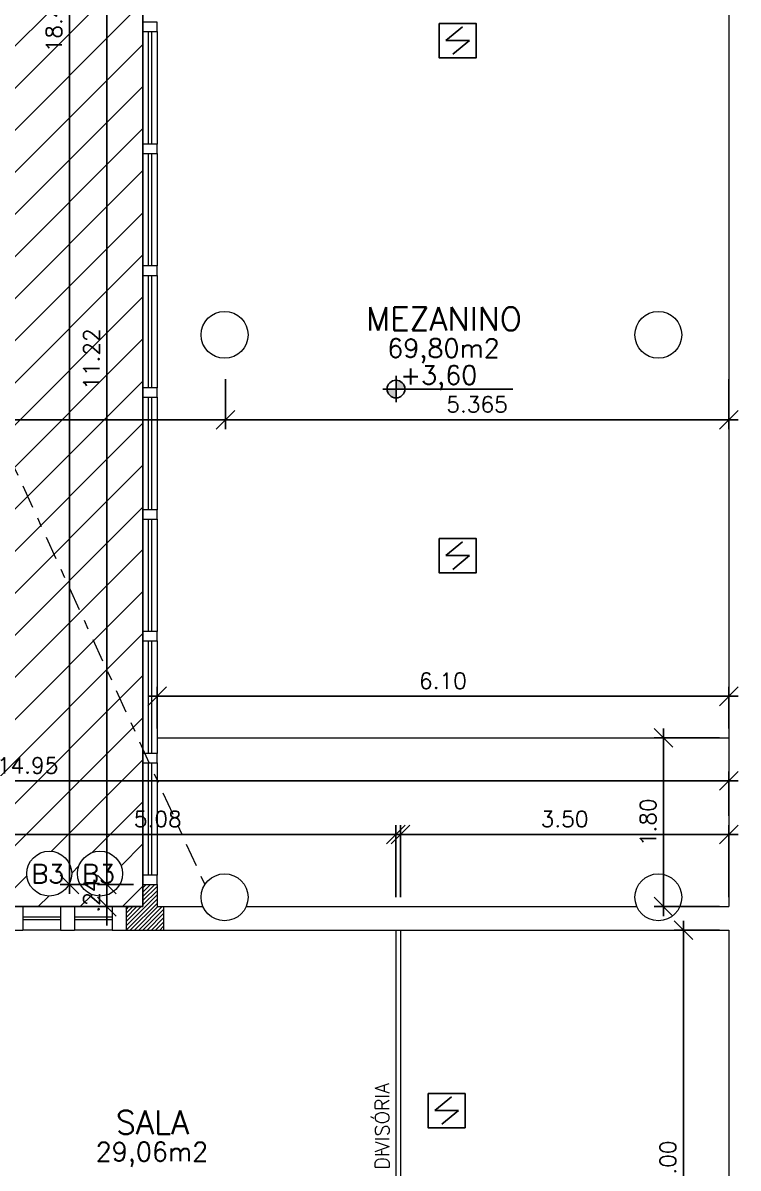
# Model space of a CAD drawing. Header units: millimetres. Extents: x 521 to 1055, y 261 to 520.
# Drawn here: x 729.28 to 736.9, y 464.43 to 476.65 of the extents above; entities that cross this region are included whole.
import ezdxf
from ezdxf.enums import TextEntityAlignment as Align

# ---------------------------------------------------------------- set-up
doc = ezdxf.new("R2010")
doc.units = ezdxf.units.MM
for name, pattern in [('CONTINU', [0]), ('DASHDOT', [1, 0.5, -0.25, 0, -0.25]), ('HIDDEN', [9.525, 6.35, -3.175])]:
    doc.linetypes.add(name, pattern=pattern)
doc.layers.add('0.1', color=8, linetype='Continuous', lineweight=13)
doc.layers.add('ppci', color=8, linetype='Continuous')
doc.styles.add('80X50', font='romans.shx')
doc.styles.add('ROMANS', font='romans')
doc.styles.get("Standard").update_dxf_attribs({"font": 'romans.shx'})
doc.dimstyles.new('Fares Eng - 50', dxfattribs={"dimscale": 2, "dimtxt": 0.085, "dimasz": 0.1, "dimexe": 0.05, "dimexo": 0.05, "dimgap": 0.04, "dimtad": 1, "dimzin": 4, "dimdsep": 46, "dimtxsty": 'ROMANS', "dimblk1": 'OBLIQUE', "dimblk2": 'OBLIQUE', "dimsah": 1, "dimcen": 0.05, "dimdle": 0.05, "dimclrd": 8, "dimclre": 8, "dimclrt": 8, "dimaunit": 1, "dimadec": 0, "dimazin": 0, "dimtfac": 1, "dimtix": 1, "dimtmove": 2, "dimatfit": 0, "dimldrblk": 'OPEN90', "dimfxl": 1, "dimtolj": 1, "dimtzin": 0, "dimarcsym": 0})

# ---------------------------------------------------------------- blocks, each defined once
blk = doc.blocks.new('_OBLIQUE')
at = {"color": 0, "linetype": 'ByBlock'}
blk.add_line((-0.5, -0.5), (0.5, 0.5), dxfattribs=at)
blk = doc.blocks.new('*D174')
at = {"layer": '0.1', "color": 8, "linetype": 'CONTINU', "lineweight": -2, "transparency": 16777216}
for p, q in [((731.438, 472.845), (731.438, 472.311)), ((720.853, 472.751), (720.853, 472.311)), ((731.538, 472.411), (720.753, 472.411))]:
    blk.add_line(p, q, dxfattribs=at)
at = {"layer": 'DEFPOINTS', "color": 0, "linetype": 'CONTINU', "lineweight": -2, "transparency": 16777216}
for p in [(720.853, 472.851), (731.438, 472.945), (720.853, 472.411)]:
    blk.add_point(p, dxfattribs=at)
at = {"layer": '0.1', "color": 8, "linetype": 'CONTINU', "lineweight": -2, "transparency": 16777216, "xscale": 0.2, "yscale": 0.2, "zscale": 0.2, "rotation": 180}
blk.add_blockref('_OBLIQUE', (720.853, 472.411), dxfattribs=at)
at = {"layer": '0.1', "color": 8, "linetype": 'CONTINU', "lineweight": -2, "transparency": 16777216, "xscale": 0.2, "yscale": 0.2, "zscale": 0.2}
blk.add_blockref('_OBLIQUE', (731.438, 472.411), dxfattribs=at)
at = {"layer": '0.1', "color": 8, "linetype": 'CONTINU', "transparency": 16777216, "insert": (726.145, 472.576), "char_height": 0.17, "attachment_point": 5, "style": 'ROMANS'}
blk.add_mtext('\\A1;10.585', dxfattribs=at)
blk = doc.blocks.new('_Open90')
at = {"color": 0, "linetype": 'ByBlock', "lineweight": -2}
for p, q in [((0, 0), (-1, 0)), ((-0.5, 0.5), (0, 0)), ((0, 0), (-0.5, -0.5))]:
    blk.add_line(p, q, dxfattribs=at)
blk = doc.blocks.new('*D260')
at = {"layer": '0.1', "color": 8, "linetype": 'CONTINU', "lineweight": -2, "transparency": 16777216}
for p, q in [((731.438, 472.845), (731.438, 472.311)), ((736.803, 472.845), (736.803, 472.311)), ((731.338, 472.411), (736.903, 472.411))]:
    blk.add_line(p, q, dxfattribs=at)
at = {"layer": 'DEFPOINTS', "color": 0, "linetype": 'CONTINU', "lineweight": -2, "transparency": 16777216}
for p in [(731.438, 472.945), (736.803, 472.945), (736.803, 472.411)]:
    blk.add_point(p, dxfattribs=at)
at = {"layer": '0.1', "color": 8, "linetype": 'CONTINU', "lineweight": -2, "transparency": 16777216, "xscale": 0.2, "yscale": 0.2, "zscale": 0.2, "rotation": 180}
blk.add_blockref('_OBLIQUE', (731.438, 472.411), dxfattribs=at)
at = {"layer": '0.1', "color": 8, "linetype": 'CONTINU', "lineweight": -2, "transparency": 16777216, "xscale": 0.2, "yscale": 0.2, "zscale": 0.2}
blk.add_blockref('_OBLIQUE', (736.803, 472.411), dxfattribs=at)
at = {"layer": '0.1', "color": 8, "linetype": 'CONTINU', "transparency": 16777216, "insert": (734.12, 472.576), "char_height": 0.17, "attachment_point": 5, "style": 'ROMANS'}
blk.add_mtext('\\A1;5.365', dxfattribs=at)
blk = doc.blocks.new('*D272')
at = {"layer": '0.1', "color": 8, "linetype": 'CONTINU', "lineweight": -2, "transparency": 16777216}
for p, q in [((721.853, 468.187), (721.853, 468.658)), ((736.803, 468.187), (736.803, 468.658)), ((736.903, 468.558), (721.753, 468.558))]:
    blk.add_line(p, q, dxfattribs=at)
at = {"layer": 'DEFPOINTS', "color": 0, "linetype": 'CONTINU', "lineweight": -2, "transparency": 16777216}
for p in [(721.853, 468.558), (721.853, 468.087), (736.803, 468.087)]:
    blk.add_point(p, dxfattribs=at)
at = {"layer": '0.1', "color": 8, "linetype": 'CONTINU', "lineweight": -2, "transparency": 16777216, "xscale": 0.2, "yscale": 0.2, "zscale": 0.2, "rotation": 180}
blk.add_blockref('_OBLIQUE', (721.853, 468.558), dxfattribs=at)
at = {"layer": '0.1', "color": 8, "linetype": 'CONTINU', "lineweight": -2, "transparency": 16777216, "xscale": 0.2, "yscale": 0.2, "zscale": 0.2}
blk.add_blockref('_OBLIQUE', (736.803, 468.558), dxfattribs=at)
at = {"layer": '0.1', "color": 8, "linetype": 'CONTINU', "transparency": 16777216, "insert": (729.328, 468.723), "char_height": 0.17, "attachment_point": 5, "style": 'ROMANS'}
blk.add_mtext('\\A1;14.95', dxfattribs=at)
blk = doc.blocks.new('*D291')
at = {"layer": '0.1', "color": 8, "lineweight": -2, "transparency": 16777216}
for p, q in [((728.178, 467.317), (728.178, 468.087)), ((733.253, 467.317), (733.253, 468.087)), ((728.078, 467.987), (733.353, 467.987))]:
    blk.add_line(p, q, dxfattribs=at)
at = {"layer": 'DEFPOINTS', "color": 0, "lineweight": -2, "transparency": 16777216}
for p in [(733.253, 467.987), (728.178, 467.217), (733.253, 467.217)]:
    blk.add_point(p, dxfattribs=at)
at = {"layer": '0.1', "color": 8, "lineweight": -2, "transparency": 16777216, "xscale": 0.2, "yscale": 0.2, "zscale": 0.2, "rotation": 180}
blk.add_blockref('_OBLIQUE', (728.178, 467.987), dxfattribs=at)
at = {"layer": '0.1', "color": 8, "lineweight": -2, "transparency": 16777216, "xscale": 0.2, "yscale": 0.2, "zscale": 0.2}
blk.add_blockref('_OBLIQUE', (733.253, 467.987), dxfattribs=at)
at = {"layer": '0.1', "color": 8, "transparency": 16777216, "insert": (730.715, 468.152), "char_height": 0.17, "attachment_point": 5, "style": 'ROMANS'}
blk.add_mtext('\\A1;5.08', dxfattribs=at)
blk = doc.blocks.new('*D292')
at = {"layer": '0.1', "color": 8, "linetype": 'CONTINU', "lineweight": -2, "transparency": 16777216}
for p, q in [((733.303, 467.317), (733.303, 468.087)), ((736.803, 467.317), (736.803, 468.087)), ((733.203, 467.987), (736.903, 467.987))]:
    blk.add_line(p, q, dxfattribs=at)
at = {"layer": 'DEFPOINTS', "color": 0, "linetype": 'CONTINU', "lineweight": -2, "transparency": 16777216}
for p in [(736.803, 467.987), (733.303, 467.217), (736.803, 467.217)]:
    blk.add_point(p, dxfattribs=at)
at = {"layer": '0.1', "color": 8, "linetype": 'CONTINU', "lineweight": -2, "transparency": 16777216, "xscale": 0.2, "yscale": 0.2, "zscale": 0.2, "rotation": 180}
blk.add_blockref('_OBLIQUE', (733.303, 467.987), dxfattribs=at)
at = {"layer": '0.1', "color": 8, "linetype": 'CONTINU', "lineweight": -2, "transparency": 16777216, "xscale": 0.2, "yscale": 0.2, "zscale": 0.2}
blk.add_blockref('_OBLIQUE', (736.803, 467.987), dxfattribs=at)
at = {"layer": '0.1', "color": 8, "linetype": 'CONTINU', "transparency": 16777216, "insert": (735.053, 468.152), "char_height": 0.17, "attachment_point": 5, "style": 'ROMANS'}
blk.add_mtext('\\A1;3.50', dxfattribs=at)
blk = doc.blocks.new('*D3337')
at = {"layer": '0.1', "color": 8, "linetype": 'CONTINU', "lineweight": -2, "transparency": 16777216}
for p, q in [((736.32, 467.067), (736.32, 461.867)), ((736.703, 466.967), (736.22, 466.967)), ((736.703, 461.967), (736.22, 461.967))]:
    blk.add_line(p, q, dxfattribs=at)
at = {"layer": 'DEFPOINTS', "color": 0, "linetype": 'CONTINU', "lineweight": -2, "transparency": 16777216}
for p in [(736.803, 466.967), (736.32, 461.967), (736.803, 461.967)]:
    blk.add_point(p, dxfattribs=at)
at = {"layer": '0.1', "color": 8, "linetype": 'CONTINU', "lineweight": -2, "transparency": 16777216, "xscale": 0.2, "yscale": 0.2, "zscale": 0.2}
for p, rotation in [((736.32, 466.967), 90), ((736.32, 461.967), 270)]:
    blk.add_blockref('_OBLIQUE', p, dxfattribs=dict(at, rotation=rotation))
at = {"layer": '0.1', "color": 8, "linetype": 'CONTINU', "lineweight": -2, "transparency": 16777216, "insert": (736.155, 464.467), "char_height": 0.17, "attachment_point": 5, "rotation": 90, "style": 'ROMANS'}
blk.add_mtext('\\A1;5.00', dxfattribs=at)
blk = doc.blocks.new('ÁREA')
for p in [(0.00005, 0.003762), (0, 0)]:
    blk.add_attdef('COMPARTIMENTO', text='', height=0.0025).set_placement(p, align=Align.CENTER)
at = {"color": 1}
for p in [(-0.00005, -0.003762), (-0.000099, -0.007523)]:
    blk.add_attdef('ÁREA', text='', height=0.002, dxfattribs=at).set_placement(p, align=Align.CENTER)
blk = doc.blocks.new('*D3348')
at = {"layer": '0.1', "color": 8, "linetype": 'CONTINU', "lineweight": -2, "transparency": 16777216}
for p, q in [((730.173, 478.767), (730.173, 467.352)), ((730.458, 478.667), (730.073, 478.667)), ((730.458, 467.452), (730.073, 467.452))]:
    blk.add_line(p, q, dxfattribs=at)
at = {"layer": 'DEFPOINTS', "color": 0, "linetype": 'CONTINU', "lineweight": -2, "transparency": 16777216}
for p in [(730.558, 478.667), (730.173, 467.452), (730.558, 467.452)]:
    blk.add_point(p, dxfattribs=at)
at = {"layer": '0.1', "color": 8, "linetype": 'CONTINU', "lineweight": -2, "transparency": 16777216, "xscale": 0.2, "yscale": 0.2, "zscale": 0.2}
for p, rotation in [((730.173, 478.667), 90), ((730.173, 467.452), 270)]:
    blk.add_blockref('_OBLIQUE', p, dxfattribs=dict(at, rotation=rotation))
at = {"layer": '0.1', "color": 8, "linetype": 'CONTINU', "lineweight": -2, "transparency": 16777216, "insert": (730.008, 473.059), "char_height": 0.17, "attachment_point": 5, "rotation": 90, "style": 'ROMANS'}
blk.add_mtext('\\A1;11.22', dxfattribs=at)
blk = doc.blocks.new('*D3349')
at = {"layer": '0.1', "color": 8, "lineweight": -2, "transparency": 16777216}
for p, q in [((730.173, 467.452), (730.173, 467.652)), ((730.458, 467.452), (730.073, 467.452)), ((730.173, 467.452), (730.173, 467.217)), ((730.458, 467.217), (730.073, 467.217)), ((730.173, 467.217), (730.173, 467.017))]:
    blk.add_line(p, q, dxfattribs=at)
at = {"layer": 'DEFPOINTS', "color": 0, "lineweight": -2, "transparency": 16777216}
for p in [(730.558, 467.452), (730.173, 467.217), (730.558, 467.217)]:
    blk.add_point(p, dxfattribs=at)
at = {"layer": '0.1', "color": 8, "lineweight": -2, "transparency": 16777216, "xscale": 0.2, "yscale": 0.2, "zscale": 0.2}
for p, rotation in [((730.173, 467.452), 270), ((730.173, 467.217), 90)]:
    blk.add_blockref('_OBLIQUE', p, dxfattribs=dict(at, rotation=rotation))
at = {"layer": '0.1', "color": 8, "transparency": 16777216, "insert": (730.008, 467.334), "char_height": 0.17, "attachment_point": 5, "rotation": 90, "style": 'ROMANS'}
blk.add_mtext('\\A1;.24', dxfattribs=at)
blk = doc.blocks.new('*D3350')
at = {"layer": '0.1', "color": 8, "linetype": 'CONTINU', "lineweight": -2, "transparency": 16777216}
for p, q in [((729.774, 467.352), (729.774, 485.967)), ((729.973, 485.867), (729.674, 485.867)), ((729.973, 467.452), (729.674, 467.452))]:
    blk.add_line(p, q, dxfattribs=at)
at = {"layer": 'DEFPOINTS', "color": 0, "linetype": 'CONTINU', "lineweight": -2, "transparency": 16777216}
for p in [(729.774, 485.867), (730.073, 485.867), (730.073, 467.452)]:
    blk.add_point(p, dxfattribs=at)
at = {"layer": '0.1', "color": 8, "linetype": 'CONTINU', "lineweight": -2, "transparency": 16777216, "xscale": 0.2, "yscale": 0.2, "zscale": 0.2}
for p, rotation in [((729.774, 485.867), 90), ((729.774, 467.452), 270)]:
    blk.add_blockref('_OBLIQUE', p, dxfattribs=dict(at, rotation=rotation))
at = {"layer": '0.1', "color": 8, "linetype": 'CONTINU', "lineweight": -2, "transparency": 16777216, "insert": (729.609, 476.659), "char_height": 0.17, "attachment_point": 5, "rotation": 90, "style": 'ROMANS'}
blk.add_mtext('\\A1;18.42', dxfattribs=at)
blk = doc.blocks.new('*D3356')
at = {"layer": '0.1', "color": 8, "lineweight": -2, "transparency": 16777216}
for p, q in [((736.108, 469.117), (736.108, 467.117)), ((736.703, 469.017), (736.008, 469.017)), ((736.703, 467.217), (736.008, 467.217))]:
    blk.add_line(p, q, dxfattribs=at)
at = {"layer": 'DEFPOINTS', "color": 0, "lineweight": -2, "transparency": 16777216}
for p in [(736.803, 469.017), (736.108, 467.217), (736.803, 467.217)]:
    blk.add_point(p, dxfattribs=at)
at = {"layer": '0.1', "color": 8, "lineweight": -2, "transparency": 16777216, "xscale": 0.2, "yscale": 0.2, "zscale": 0.2}
for p, rotation in [((736.108, 469.017), 90), ((736.108, 467.217), 270)]:
    blk.add_blockref('_OBLIQUE', p, dxfattribs=dict(at, rotation=rotation))
at = {"layer": '0.1', "color": 8, "transparency": 16777216, "insert": (735.943, 468.117), "char_height": 0.17, "attachment_point": 5, "rotation": 90, "style": 'ROMANS'}
blk.add_mtext('\\A1;1.80', dxfattribs=at)
blk = doc.blocks.new('*D3357')
at = {"layer": '0.1', "color": 8, "linetype": 'CONTINU', "lineweight": -2, "transparency": 16777216}
for p, q in [((730.708, 469.117), (730.708, 469.561)), ((736.803, 469.117), (736.803, 469.561)), ((736.903, 469.461), (730.608, 469.461))]:
    blk.add_line(p, q, dxfattribs=at)
at = {"layer": 'DEFPOINTS', "color": 0, "linetype": 'CONTINU', "lineweight": -2, "transparency": 16777216}
for p in [(730.708, 469.461), (730.708, 469.017), (736.803, 469.017)]:
    blk.add_point(p, dxfattribs=at)
at = {"layer": '0.1', "color": 8, "linetype": 'CONTINU', "lineweight": -2, "transparency": 16777216, "xscale": 0.2, "yscale": 0.2, "zscale": 0.2, "rotation": 180}
blk.add_blockref('_OBLIQUE', (730.708, 469.461), dxfattribs=at)
at = {"layer": '0.1', "color": 8, "linetype": 'CONTINU', "lineweight": -2, "transparency": 16777216, "xscale": 0.2, "yscale": 0.2, "zscale": 0.2}
blk.add_blockref('_OBLIQUE', (736.803, 469.461), dxfattribs=at)
at = {"layer": '0.1', "color": 8, "linetype": 'CONTINU', "lineweight": -2, "transparency": 16777216, "insert": (733.755, 469.626), "char_height": 0.17, "attachment_point": 5, "style": 'ROMANS'}
blk.add_mtext('\\A1;6.10', dxfattribs=at)

msp = doc.modelspace()

# ---------------------------------------------------------------- hatches: boundary and pattern name
at = {"layer": '0.1', "linetype": 'CONTINU', "lineweight": -2, "transparency": 33554687}
h = msp.add_hatch(dxfattribs=at)
h.set_pattern_fill('ANSI31', color=6, scale=0.1)
h.paths.add_polyline_path([(728.99055, 483.81692), (726.42772, 483.81692), (726.42772, 479.31692, -1), (726.92772, 479.31692, -1), (726.42772, 479.31692), (726.42772, 477.94342), (726.48787, 477.81166)])
h.paths.add_polyline_path([(729.04192, 483.81692), (728.99055, 483.81692), (726.48787, 477.81166), (729.04192, 472.21723)])
h.paths.add_polyline_path([(726.48787, 477.81166), (726.42772, 477.66731), (726.42772, 473.31692, -1), (726.92772, 473.31692, -1), (726.42772, 473.31692), (726.42772, 467.31692, -1), (726.92772, 467.31692, -0.10324372), (726.90685, 467.21692), (729.04192, 467.21692), (729.04192, 467.33408, -0.47535812), (728.75369, 467.56875, -0.47535812), (729.04192, 467.80341), (729.04192, 472.21723)])
h.paths.add_polyline_path([(728.12686, 467.56875, -1), (727.64758, 467.56875, -1)], flags=16)
h.paths.add_polyline_path([(728.70396, 467.56875, -1), (728.22468, 467.56875, -1)], flags=16)
h.paths.add_polyline_path([(729.04192, 472.21723), (729.04192, 467.80341, -0.35560307), (729.23297, 467.56875, -0.35560307), (729.04192, 467.33408), (729.04192, 467.21692), (730.55772, 467.21692), (730.55772, 468.89699)])
h.paths.add_polyline_path([(729.79805, 467.56875, -1), (729.31877, 467.56875, -1)], flags=16)
h.paths.add_polyline_path([(730.33909, 467.56875, -1), (729.8598, 467.56875, -1)], flags=16)
h.paths.add_polyline_path([(730.55772, 483.81692), (729.04192, 483.81692), (729.04192, 472.21723), (730.55772, 468.89699)])
h.paths.add_polyline_path([(729.91055, 477.07122, -1), (730.47132, 477.07122, -1)], flags=16)
h.paths.add_polyline_path([(725.6183, 477.15105), (727.29926, 477.15105), (727.29926, 477.45105), (725.6183, 477.45105)], flags=9)
h.paths.add_polyline_path([(725.40196, 476.55466), (727.70196, 476.55466), (727.70196, 476.85466), (725.40196, 476.85466)], flags=9)
h.paths.add_polyline_path([(725.69391, 472.4484), (726.59653, 472.4484), (726.59653, 472.7034), (725.69391, 472.7034)], flags=9)
h.paths.add_polyline_path([(727.88617, 468.02433), (728.31927, 468.02433), (728.31927, 468.27933), (727.88617, 468.27933)], flags=24)
h.paths.add_polyline_path([(728.95736, 468.59535), (729.69808, 468.59535), (729.69808, 468.85035), (728.95736, 468.85035)], flags=9)
h.paths.add_polyline_path([(728.26181, 467.41723), (728.68562, 467.41723), (728.68562, 467.71723), (728.26181, 467.71723)], flags=24)
h.paths.add_polyline_path([(727.68471, 467.41723), (728.10852, 467.41723), (728.10852, 467.71723), (727.68471, 467.71723)], flags=24)
h.paths.add_polyline_path([(730.41367, 468.02433), (731.01677, 468.02433), (731.01677, 468.27933), (730.41367, 468.27933)], flags=9)
h.paths.add_polyline_path([(730.13551, 467.11383), (730.13551, 467.55502), (729.88051, 467.55502), (729.88051, 467.11383)], flags=9)
h.paths.add_polyline_path([(729.89693, 467.41723), (730.32074, 467.41723), (730.32074, 467.71723), (729.89693, 467.71723)], flags=24)
h.paths.add_polyline_path([(729.3559, 467.41723), (729.77971, 467.41723), (729.77971, 467.71723), (729.3559, 467.71723)], flags=24)
h.paths.add_polyline_path([(730.13551, 483.55037), (730.13551, 483.98347), (729.88051, 483.98347), (729.88051, 483.55037)], flags=9)
h.paths.add_polyline_path([(730.13551, 480.94037), (730.13551, 481.54347), (729.88051, 481.54347), (729.88051, 480.94037)], flags=24)
h.paths.add_polyline_path([(730.13551, 478.50037), (730.13551, 478.93347), (729.88051, 478.93347), (729.88051, 478.50037)], flags=24)
h.paths.add_polyline_path([(730.13551, 472.68906), (730.13551, 473.42978), (729.88051, 473.42978), (729.88051, 472.68906)], flags=24)
h.paths.add_polyline_path([(729.73632, 476.28906), (729.73632, 477.02978), (729.48132, 477.02978), (729.48132, 476.28906)], flags=24)
h.paths.add_polyline_path([(729.87967, 476.91971), (730.43681, 476.91971), (730.43681, 477.21971), (729.87967, 477.21971)], flags=24)
at = {"layer": '0.1', "linetype": 'CONTINU', "lineweight": -2}
h = msp.add_hatch(color=8, dxfattribs=at)
h.paths.add_polyline_path([(733.35, 472.73909, 0.41421356), (733.25556, 472.83352), (733.25556, 472.73909)])
h.paths.add_polyline_path([(733.25556, 472.73909), (733.16113, 472.73909, 0.41421356), (733.25556, 472.64466)])
h = msp.add_hatch(dxfattribs=at)
h.set_pattern_fill('ANSI31', color=8, scale=0.01, style=0)
h.set_pattern_definition([(45, (730.37772, 466.966922), (-0.0224506, 0.0224506), [])])
h.paths.add_polyline_path([(730.77772, 467.21692), (730.70772, 467.21692), (730.70772, 467.45192), (730.55772, 467.45192), (730.55772, 467.21692), (730.37772, 467.21692), (730.37772, 466.96692), (730.77772, 466.96692)])

# ---------------------------------------------------------------- linework, layer by layer
at = {"layer": '0.1', "color": 8, "linetype": 'DASHDOT', "ltscale": 0.5}
msp.add_line((721.05272, 489.71692), (731.21739, 467.45205), dxfattribs=at)
at = {"layer": '0.1', "color": 7}
for p, q in [((736.80272, 479.31692), (736.80272, 467.21692)), ((730.55772, 467.45192), (730.55772, 467.21692)), ((730.70772, 467.45192), (730.70772, 467.21692)), ((729.27772, 467.21692), (729.27772, 466.96692)), ((729.67772, 467.21692), (729.67772, 466.96692)), ((729.67772, 467.21692), (729.82772, 467.21692)), ((729.82772, 467.21692), (729.82772, 466.96692)), ((730.22772, 467.21692), (730.22772, 466.96692)), ((730.22772, 467.21692), (730.37772, 467.21692)), ((730.37772, 467.21692), (730.55772, 467.21692)), ((730.70772, 467.21692), (731.19859, 467.21692)), ((731.65685, 467.21692), (733.25272, 467.21692)), ((733.25272, 467.21692), (735.82359, 467.21692)), ((736.28185, 467.21692), (736.80272, 467.21692)), ((729.12772, 466.96692), (729.27772, 466.96692)), ((729.67772, 466.96692), (729.82772, 466.96692)), ((730.22772, 466.96692), (730.37772, 466.96692)), ((730.37772, 466.96692), (732.15272, 466.96692)), ((732.15272, 466.96692), (736.80272, 466.96692)), ((736.80272, 466.96692), (736.80272, 461.96692))]:
    msp.add_line(p, q, dxfattribs=at)
at = {"layer": '0.1', "color": 8}
for p, q in [((730.55772, 475.35192), (730.55772, 476.55192)), ((730.61772, 475.35192), (730.61772, 476.55192)), ((730.64772, 476.55192), (730.64772, 475.35192)), ((730.70772, 476.55192), (730.70772, 475.35192)), ((730.55772, 474.05192), (730.55772, 475.25192)), ((730.61772, 474.05192), (730.61772, 475.25192)), ((730.64772, 475.25192), (730.64772, 474.05192)), ((730.70772, 475.25192), (730.70772, 474.05192)), ((730.55772, 472.75192), (730.55772, 473.95192)), ((730.61772, 472.75192), (730.61772, 473.95192)), ((730.64772, 473.95192), (730.64772, 472.75192)), ((730.70772, 473.95192), (730.70772, 472.75192)), ((730.55772, 471.45192), (730.55772, 472.65192)), ((730.61772, 471.45192), (730.61772, 472.65192)), ((730.64772, 472.65192), (730.64772, 471.45192)), ((730.70772, 472.65192), (730.70772, 471.45192)), ((730.55772, 470.15192), (730.55772, 471.35192)), ((730.61772, 470.15192), (730.61772, 471.35192)), ((730.64772, 471.35192), (730.64772, 470.15192)), ((730.70772, 471.35192), (730.70772, 470.15192)), ((730.55772, 468.85192), (730.55772, 470.05192)), ((730.61772, 468.85192), (730.61772, 470.05192)), ((730.64772, 470.05192), (730.64772, 468.85192)), ((730.70772, 470.05192), (730.70772, 468.85192)), ((730.70772, 469.01692), (736.80272, 469.01692)), ((730.55772, 467.55192), (730.55772, 468.75192)), ((730.61772, 467.55192), (730.61772, 468.75192)), ((730.64772, 468.75192), (730.64772, 467.55192)), ((730.70772, 468.75192), (730.70772, 467.55192)), ((730.55772, 467.45192), (730.70772, 467.45192)), ((729.27772, 467.21692), (729.67772, 467.21692)), ((729.82772, 467.21692), (730.22772, 467.21692)), ((730.37772, 467.21692), (730.37772, 466.96692)), ((730.77772, 467.21692), (730.77772, 466.96692)), ((729.27772, 467.10692), (729.67772, 467.10692)), ((729.82772, 467.10692), (730.22772, 467.10692)), ((729.67772, 467.07692), (729.27772, 467.07692)), ((730.22772, 467.07692), (729.82772, 467.07692)), ((729.67772, 466.96692), (729.27772, 466.96692)), ((730.22772, 466.96692), (729.82772, 466.96692)), ((733.25272, 466.96692), (733.25272, 464.31692)), ((733.30272, 466.96692), (733.30272, 464.31692))]:
    msp.add_line(p, q, dxfattribs=at)
at = {"layer": '0.1', "color": 8, "linetype": 'CONTINU', "lineweight": -2}
for p, q in [((733.25556, 472.88074), (733.25556, 472.59744)), ((733.11392, 472.73909), (734.50252, 472.73909))]:
    msp.add_line(p, q, dxfattribs=at)
at = {"layer": '0.1', "color": 8, "linetype": 'HIDDEN', "ltscale": 0.02}
msp.add_line((733.10272, 464.56692), (733.10272, 464.61692), dxfattribs=at)
at = {"layer": '0.1', "color": 6, "linetype": 'CONTINU', "lineweight": -2}
msp.add_lwpolyline([(730.55772, 467.21692), (726.42772, 467.21692), (726.42772, 483.81692), (730.55772, 483.81692)], close=True, dxfattribs=at)
at = {"layer": '0.1', "color": 8}
for points in [[(730.55772, 476.55192), (730.70772, 476.55192), (730.70772, 476.65192), (730.55772, 476.65192)], [(730.55772, 475.25192), (730.70772, 475.25192), (730.70772, 475.35192), (730.55772, 475.35192)], [(730.55772, 473.95192), (730.70772, 473.95192), (730.70772, 474.05192), (730.55772, 474.05192)], [(730.55772, 472.65192), (730.70772, 472.65192), (730.70772, 472.75192), (730.55772, 472.75192)], [(730.55772, 471.35192), (730.70772, 471.35192), (730.70772, 471.45192), (730.55772, 471.45192)], [(730.55772, 470.05192), (730.70772, 470.05192), (730.70772, 470.15192), (730.55772, 470.15192)], [(730.55772, 468.75192), (730.70772, 468.75192), (730.70772, 468.85192), (730.55772, 468.85192)]]:
    msp.add_lwpolyline(points, close=True, dxfattribs=at)
at = {"layer": '0.1', "color": 7}
msp.add_lwpolyline([(730.55772, 467.45192), (730.70772, 467.45192), (730.70772, 467.55192), (730.55772, 467.55192)], close=True, dxfattribs=at)
for centre in [(731.42772, 473.31692), (736.05272, 473.31692), (731.42772, 467.31692), (736.05272, 467.31692)]:
    msp.add_circle(centre, 0.25, dxfattribs=at)
at = {"layer": '0.1', "color": 8, "linetype": 'CONTINU', "lineweight": -2}
msp.add_circle((733.25556, 472.73909), 0.09443, dxfattribs=at)
at = {"layer": '0.1', "color": 8}
for centre in [(729.55841, 467.56875), (730.09944, 467.56875)]:
    msp.add_circle(centre, 0.23964, dxfattribs=at)
at = {"layer": 'ppci', "color": 10, "linetype": 'Continuous'}
for p, q in [((733.78574, 476.45666), (733.96437, 476.60297)), ((733.78574, 476.45666), (734.03905, 476.45666)), ((734.03905, 476.45666), (733.86042, 476.31034)), ((733.78574, 470.96151), (733.96437, 471.10782)), ((733.78574, 470.96151), (734.03905, 470.96151)), ((734.03905, 470.96151), (733.86042, 470.81519)), ((733.66792, 465.04079), (733.84655, 465.1871)), ((733.66792, 465.04079), (733.92123, 465.04079)), ((733.92123, 465.04079), (733.7426, 464.89447))]:
    msp.add_line(p, q, dxfattribs=at)
for points in [[(733.7145, 476.63887), (734.1103, 476.63887), (734.1103, 476.27445), (733.7145, 476.27445)], [(733.7145, 471.14371), (734.1103, 471.14371), (734.1103, 470.7793), (733.7145, 470.7793)], [(733.59668, 465.223), (733.99248, 465.223), (733.99248, 464.85858), (733.59668, 464.85858)]]:
    msp.add_lwpolyline(points, close=True, dxfattribs=at)

# ---------------------------------------------------------------- block references
at = {"layer": '0.1', "color": 8}
ref = msp.add_blockref('ÁREA', (733.76804, 473.36331), dxfattribs=dict(at, xscale=133.3333333333333, yscale=133.3333333333333, zscale=133.3333333333333))
ref.add_attrib('COMPARTIMENTO', 'MEZANINO', dxfattribs={"layer": '0', "color": 3, "height": 0.25}).set_placement((733.76804, 473.36331), align=Align.CENTER)
ref.add_attrib('ÁREA', '69,80m2', dxfattribs={"layer": '0', "color": 1, "height": 0.2}).set_placement((733.76141, 473.07535), align=Align.CENTER)
ref = msp.add_blockref('ÁREA', (730.65985, 464.79028), dxfattribs=dict(at, xscale=133.3333333333333, yscale=133.3333333333333, zscale=133.3333333333333))
ref.add_attrib('COMPARTIMENTO', 'SALA', dxfattribs={"layer": '0', "color": 3, "height": 0.25}).set_placement((730.65985, 464.79028), align=Align.CENTER)
ref.add_attrib('ÁREA', '29,06m2', dxfattribs={"layer": '0', "color": 1, "height": 0.2}).set_placement((730.65322, 464.50232), align=Align.CENTER)

# ---------------------------------------------------------------- texts
for s, p in [('+3,60', (733.29941, 472.78811)), ('B3', (729.3678, 467.46723)), ('B3', (729.90884, 467.46723))]:
    msp.add_text(s, height=0.2, dxfattribs=at).set_placement(p)
at = {"layer": '0.1', "color": 8, "style": '80X50'}
msp.add_text('DIVISÓRIA', height=0.15, rotation=90, dxfattribs=at).set_placement((733.18389, 464.41227))

# ---------------------------------------------------------------- dimensions: what is measured, and where the dimension line sits
at = {"layer": '0.1', "color": 8, "linetype": 'CONTINU', "lineweight": -2}
for base, p1, p2, picture, middle in [((729.7738163207, 485.8669216844), (730.0730068706, 467.4519216844), (730.0730068706, 485.8669216844), '*D3350', (729.6088163207, 476.6594216844)), ((730.1730068706, 467.4519216844), (730.5577193961, 478.6669216844), (730.5577193961, 467.4519216844), '*D3348', (730.0080068706, 473.0594216844)), ((736.32006, 461.96692), (736.80272, 466.96692), (736.80272, 461.96692), '*D3337', (736.15506, 464.46692))]:
    dim = msp.add_linear_dim(base=base, p1=p1, p2=p2, angle=90, dimstyle='Fares Eng - 50', dxfattribs=at)
    dim.commit()
    dim.dimension.update_dxf_attribs({"geometry": picture, "text_midpoint": middle})
at = {"layer": '0.1', "color": 8, "linetype": 'CONTINU'}
for base, p2, picture, middle in [((720.85272, 472.4109), (720.85272, 472.8515), '*D174', (726.14522, 472.5759)), ((736.80272, 472.4109), (736.80272, 472.94456), '*D260', (734.12022, 472.5759))]:
    dim = msp.add_linear_dim(base=base, p1=(731.43772, 472.94456), p2=p2, dimstyle='Fares Eng - 50', override={"dimdec": 3}, dxfattribs=at)
    dim.commit()
    dim.dimension.update_dxf_attribs({"geometry": picture, "text_midpoint": middle})
at = {"layer": '0.1', "color": 8, "linetype": 'CONTINU', "lineweight": -2}
dim = msp.add_linear_dim(base=(730.7077193961, 469.4612166692), p1=(736.8027193961, 469.0169216844), p2=(730.7077193961, 469.0169216844), dimstyle='Fares Eng - 50', dxfattribs=at)
dim.commit()
dim.dimension.update_dxf_attribs({"geometry": '*D3357', "text_midpoint": (733.7552193961, 469.6262166692)})
at = {"layer": '0.1', "color": 7}
for base, p1, p2, picture, middle in [((736.10763, 467.21692), (736.80272, 469.01692), (736.80272, 467.21692), '*D3356', (735.94263, 468.11692)), ((730.1730068706, 467.2169216844), (730.5577193961, 467.4519216844), (730.5577193961, 467.2169216844), '*D3349', (730.0080068706, 467.3344216844))]:
    dim = msp.add_linear_dim(base=base, p1=p1, p2=p2, angle=90, dimstyle='Fares Eng - 50', dxfattribs=at)
    dim.commit()
    dim.dimension.update_dxf_attribs({"geometry": picture, "text_midpoint": middle})
at = {"layer": '0.1', "color": 8, "linetype": 'CONTINU'}
for base, p1, p2, picture, middle in [((721.85272, 468.55785), (736.80272, 468.08683), (721.85272, 468.08683), '*D272', (729.32772, 468.72285)), ((736.80272, 467.98683), (733.30272, 467.21692), (736.80272, 467.21692), '*D292', (735.05272, 468.15183))]:
    dim = msp.add_linear_dim(base=base, p1=p1, p2=p2, dimstyle='Fares Eng - 50', dxfattribs=at)
    dim.commit()
    dim.dimension.update_dxf_attribs({"geometry": picture, "text_midpoint": middle})
at = {"layer": '0.1', "color": 7}
dim = msp.add_linear_dim(base=(733.2527193961, 467.9868328175), p1=(728.1777193961, 467.2169216844), p2=(733.2527193961, 467.2169216844), dimstyle='Fares Eng - 50', dxfattribs=at)
dim.commit()
dim.dimension.update_dxf_attribs({"geometry": '*D291', "text_midpoint": (730.7152193961, 468.1518328175)})

doc.saveas('drawing.dxf')
